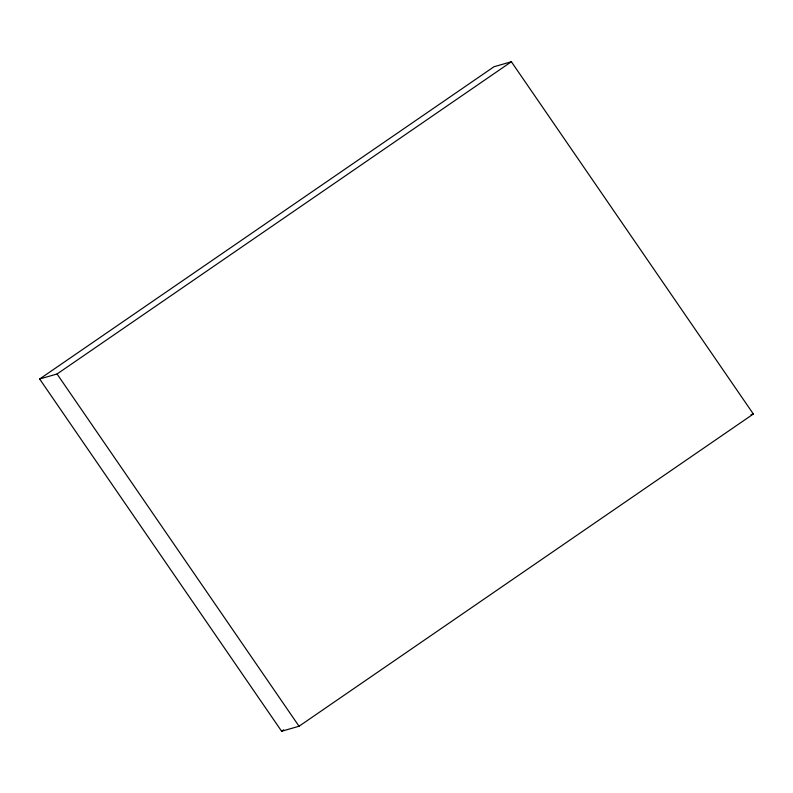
<?xml version="1.0" encoding="UTF-8"?>
<svg xmlns="http://www.w3.org/2000/svg" width="793" height="793" viewBox="0 0 793 793"><rect width="100%" height="100%" fill="white"/><g stroke="black" fill="none" stroke-linecap="round" stroke-linejoin="round"><path stroke-width="1.19" d="M39.65 379.004L493.96 66.761L511.376 61.745L753.35 413.996L299.04 726.239L281.624 731.255L39.65 379.004L57.056 373.989L511.376 61.745M281.624 731.255L283.666 729.847M751.03 414.67L753.35 413.996M57.056 373.989L299.04 726.239"/></g></svg>
